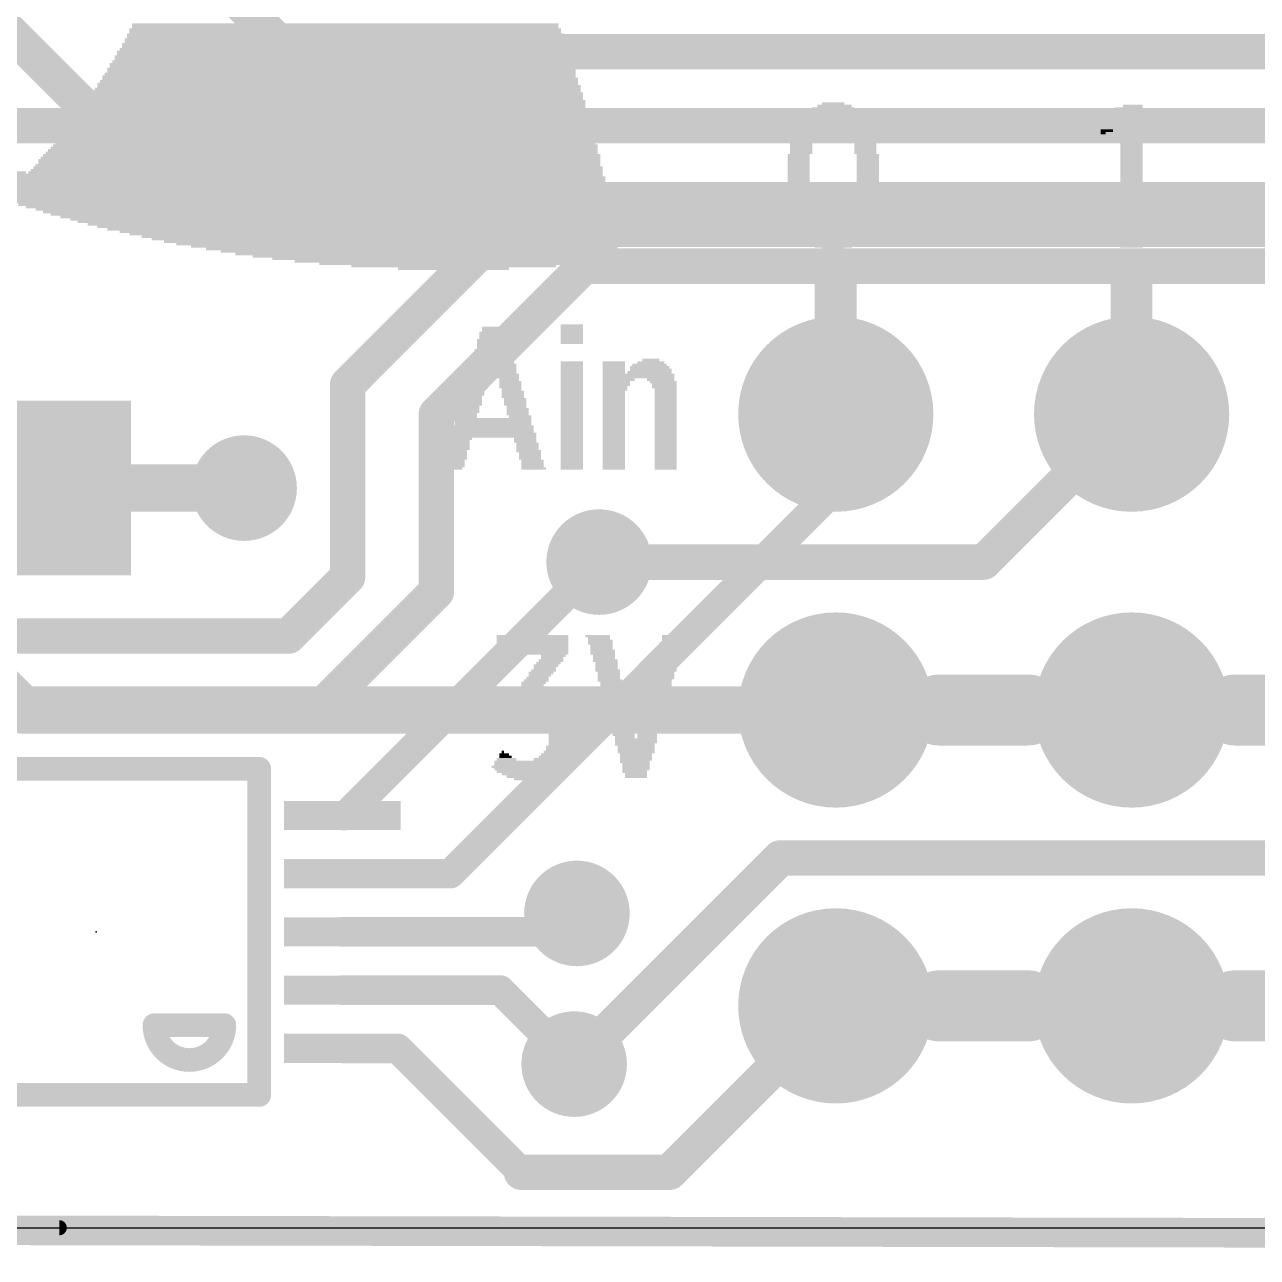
# Model space of a CAD drawing. Extents: x -7.8 to 70, y -5.3 to 37.7.
# Drawn here: x 11.45 to 22.03, y -0.25 to 10.33 of the extents above; entities that cross this region are included whole.
import ezdxf

# ---------------------------------------------------------------- set-up
doc = ezdxf.new("R2010")
doc.units = 0
for name, color, linetype in [('1', 12, 'CONTINUOUS'), ('16', 132, 'CONTINUOUS'), ('17', 110, 'CONTINUOUS'), ('18', 110, 'CONTINUOUS'), ('20', 4, 'CONTINUOUS'), ('21', 40, 'CONTINUOUS'), ('23', 53, 'CONTINUOUS'), ('47', 253, 'CONTINUOUS')]:
    doc.layers.add(name, color=color, linetype=linetype)

# ---------------------------------------------------------------- blocks, each defined once
blk = doc.blocks.new('RECT')
blk.add_solid([(-0.5, -0.5), (0.5, -0.5), (-0.5, 0.5), (0.5, 0.5)])
blk = doc.blocks.new('ROUNDP')
at = {"const_width": 0.5}
blk.add_lwpolyline([(0, -0.25, 1), (0, 0.25, 1), (0, -0.25)], format="xyb", dxfattribs=at)
blk = doc.blocks.new('ROUNDV')
at = {"const_width": 0.5}
blk.add_lwpolyline([(0, -0.25, 1), (0, 0.25, 1), (0, -0.25)], format="xyb", dxfattribs=at)

msp = doc.modelspace()

# ---------------------------------------------------------------- linework, layer by layer
at = {"layer": '1'}
for points, const_width in [([(12.7, 11.1125), (13.716, 10.0965)], 0.3048), ([(13.716, 10.0965), (29.1465, 10.0965)], 0.3048), ([(9.5885, 9.4615), (39.9415, 9.4615)], 0.3048), ([(15.8115, 8.8265), (14.224, 7.239)], 0.3048), ([(24.1935, 8.8265), (15.8115, 8.8265)], 0.3048), ([(16.256, 8.255), (14.986, 6.985)], 0.3048), ([(22.225, 8.255), (16.256, 8.255)], 0.3048), ([(14.224, 5.588), (14.224, 7.239)], 0.3048), ([(14.986, 6.985), (14.986, 5.461)], 0.3048), ([(18.415, 6.985), (18.415, 6.35)], 0.3048), ([(11.745, 6.35), (13.335, 6.35)], 0.4064), ([(15.105, 3.04), (18.415, 6.35)], 0.254), ([(14.208, 3.54), (16.383, 5.715)], 0.254), ([(13.716, 5.08), (14.224, 5.588)], 0.3048), ([(13.97, 4.445), (14.986, 5.461)], 0.3048), ([(13.716, 5.08), (9.525, 5.08)], 0.3048), ([(13.97, 4.445), (10.16, 4.445)], 0.3048), ([(18.415, 4.445), (23.495, 4.445)], 0.4064), ([(14.1781, 3.54), (14.208, 3.54)], 0.254), ([(14.1781, 3.04), (15.105, 3.04)], 0.254), ([(16.0338, 2.54), (16.1925, 2.6987)], 0.3048), ([(14.1781, 2.54), (16.0338, 2.54)], 0.254), ([(14.1781, 2.04), (15.5338, 2.04)], 0.254), ([(15.5338, 2.04), (16.1687, 1.405)], 0.254), ([(16.9863, 0.4763), (18.415, 1.905)], 0.3048), ([(14.1781, 1.54), (14.6525, 1.54)], 0.254), ([(14.6525, 1.54), (15.7163, 0.4763)], 0.254), ([(15.7163, 0.4763), (16.9863, 0.4763)], 0.3048)]:
    msp.add_lwpolyline(points, dxfattribs=dict(at, const_width=const_width))
for points, const_width in [([(13.716, 10.1727, 1), (13.716, 10.0203)], 0.1524), ([(13.6621, 10.0426, 1), (13.7699, 10.1504)], 0.1524), ([(15.8115, 8.9027, 1), (15.8115, 8.7503)], 0.1524), ([(15.8654, 8.7726, 1), (15.7576, 8.8804)], 0.1524), ([(16.256, 8.3312, 1), (16.256, 8.1788)], 0.1524), ([(16.3099, 8.2011, 1), (16.2021, 8.3089)], 0.1524), ([(14.3002, 7.239, 1), (14.1478, 7.239)], 0.1524), ([(14.1701, 7.2929, 1), (14.2779, 7.1851)], 0.1524), ([(15.0622, 6.985, 1), (14.9098, 6.985)], 0.1524), ([(14.9321, 7.0389, 1), (15.0399, 6.9311)], 0.1524), ([(18.4912, 6.985, 1), (18.3388, 6.985)], 0.1524), ([(11.745, 6.4516, 1), (11.745, 6.2484)], 0.2032), ([(13.335, 6.2484, 1), (13.335, 6.4516)], 0.2032), ([(18.4599, 6.3051, 1), (18.3701, 6.3949)], 0.127), ([(18.3388, 6.35, 1), (18.4912, 6.35)], 0.1524), ([(16.4279, 5.6701, 1), (16.3381, 5.7599)], 0.127), ([(14.2779, 5.5341, 1), (14.1701, 5.6419)], 0.1524), ([(14.1478, 5.588, 1), (14.3002, 5.588)], 0.1524), ([(15.0399, 5.4071, 1), (14.9321, 5.5149)], 0.1524), ([(14.9098, 5.461, 1), (15.0622, 5.461)], 0.1524), ([(13.6621, 5.1339, 1), (13.7699, 5.0261)], 0.1524), ([(13.716, 5.0038, 1), (13.716, 5.1562)], 0.1524), ([(13.9161, 4.4989, 1), (14.0239, 4.3911)], 0.1524), ([(13.97, 4.3688, 1), (13.97, 4.5212)], 0.1524), ([(18.415, 4.5466, 1), (18.415, 4.3434)], 0.2032), ([(14.1781, 3.6035, 1), (14.1781, 3.4765)], 0.127), ([(14.1631, 3.5849, 1), (14.2529, 3.4951)], 0.127), ([(14.208, 3.4765, 1), (14.208, 3.6035)], 0.127), ([(14.1781, 3.1035, 1), (14.1781, 2.9765)], 0.127), ([(15.0601, 3.0849, 1), (15.1499, 2.9951)], 0.127), ([(15.105, 2.9765, 1), (15.105, 3.1035)], 0.127), ([(16.2464, 2.6449, 1), (16.1386, 2.7526)], 0.1524), ([(14.1781, 2.6035, 1), (14.1781, 2.4765)], 0.127), ([(15.9799, 2.5939, 1), (16.0876, 2.4861)], 0.1524), ([(16.0338, 2.4765, 1), (16.0338, 2.6035)], 0.127), ([(14.1781, 2.1035, 1), (14.1781, 1.9765)], 0.127), ([(15.5787, 2.0849, 1), (15.4888, 1.9951)], 0.127), ([(15.5338, 1.9765, 1), (15.5338, 2.1035)], 0.127), ([(18.4689, 1.8511, 1), (18.3611, 1.9589)], 0.1524), ([(14.1781, 1.6035, 1), (14.1781, 1.4765)], 0.127), ([(14.6974, 1.5849, 1), (14.6076, 1.4951)], 0.127), ([(14.6525, 1.4765, 1), (14.6525, 1.6035)], 0.127), ([(16.1238, 1.3601, 1), (16.2137, 1.4499)], 0.127), ([(15.7163, 0.5524, 1), (15.7163, 0.4001)], 0.1524), ([(15.6713, 0.4313, 1), (15.7612, 0.5212)], 0.127), ([(16.9324, 0.5301, 1), (17.0401, 0.4224)], 0.1524), ([(16.9863, 0.4001, 1), (16.9863, 0.5524)], 0.1524)]:
    msp.add_lwpolyline(points, format="xyb", dxfattribs=dict(at, const_width=const_width))
at = {"layer": '16'}
for points, const_width in [([(10.16, 11.43), (13.0175, 8.5725)], 0.3048), ([(13.0175, 8.5725), (28.8925, 8.5725)], 0.3048), ([(11.43, 4.445), (8.255, 7.62)], 0.4064), ([(19.685, 5.715), (20.955, 6.985)], 0.3048), ([(16.383, 5.715), (19.685, 5.715)], 0.3048), ([(18.415, 4.445), (11.43, 4.445)], 0.4064), ([(18.415, 4.445), (20.955, 4.445)], 0.4064), ([(17.9388, 3.175), (16.1687, 1.405)], 0.3048), ([(28.575, 3.175), (17.9388, 3.175)], 0.3048), ([(0, 0), (65.024, -0.127)], 0.254), ([(0, 0), (65.024, -0.127)], 0.254)]:
    msp.add_lwpolyline(points, dxfattribs=dict(at, const_width=const_width))
for points, const_width in [([(13.0175, 8.6487, 1), (13.0175, 8.4963)], 0.1524), ([(12.9636, 8.5186, 1), (13.0714, 8.6264)], 0.1524), ([(21.0089, 6.9311, 1), (20.9011, 7.0389)], 0.1524), ([(16.383, 5.7912, 1), (16.383, 5.6388)], 0.1524), ([(19.6311, 5.7689, 1), (19.7389, 5.6611)], 0.1524), ([(19.685, 5.6388, 1), (19.685, 5.7912)], 0.1524), ([(11.43, 4.5466, 1), (11.43, 4.3434)], 0.2032), ([(11.3582, 4.3732, 1), (11.5018, 4.5168)], 0.2032), ([(18.415, 4.5466, 1), (18.415, 4.3434)], 0.2032), ([(18.415, 4.3434, 1), (18.415, 4.5466)], 0.2032), ([(20.955, 4.3434, 1), (20.955, 4.5466)], 0.2032), ([(17.9388, 3.2512, 1), (17.9388, 3.0988)], 0.1524), ([(17.9926, 3.1211, 1), (17.8849, 3.2289)], 0.1524), ([(16.1149, 1.4589, 1), (16.2226, 1.3511)], 0.1524)]:
    msp.add_lwpolyline(points, format="xyb", dxfattribs=dict(at, const_width=const_width))
at = {"layer": '20'}
msp.add_line((3, 0), (62, 0), dxfattribs=at)
at = {"layer": '21'}
for points, const_width in [([(19.304, 4.445), (20.066, 4.445)], 0.6096), ([(21.844, 4.445), (22.606, 4.445)], 0.6096), ([(10.665, 3.94), (13.465, 3.94)], 0.2032), ([(13.465, 3.94), (13.465, 1.14)], 0.2032), ([(19.304, 1.905), (20.066, 1.905)], 0.6096), ([(21.844, 1.905), (22.606, 1.905)], 0.6096), ([(12.565, 1.74), (13.165, 1.74)], 0.2032), ([(13.465, 1.14), (10.665, 1.14)], 0.2032)]:
    msp.add_lwpolyline(points, dxfattribs=dict(at, const_width=const_width))
for points, const_width in [([(19.304, 4.5974, 1), (19.304, 4.2926)], 0.3048), ([(20.066, 4.2926, 1), (20.066, 4.5974)], 0.3048), ([(21.844, 4.5974, 1), (21.844, 4.2926)], 0.3048), ([(13.5158, 3.94, 1), (13.4142, 3.94)], 0.1016), ([(13.465, 3.8892, 1), (13.465, 3.9908)], 0.1016), ([(19.304, 2.0574, 1), (19.304, 1.7526)], 0.3048), ([(20.066, 1.7526, 1), (20.066, 2.0574)], 0.3048), ([(21.844, 2.0574, 1), (21.844, 1.7526)], 0.3048), ([(12.565, 1.74, 1), (13.165, 1.74)], 0.2032), ([(12.6158, 1.74, 1), (12.5142, 1.74)], 0.1016), ([(12.565, 1.7908, 1), (12.565, 1.6892)], 0.1016), ([(13.2158, 1.74, 1), (13.1142, 1.74)], 0.1016), ([(13.165, 1.6892, 1), (13.165, 1.7908)], 0.1016), ([(13.4142, 1.14, 1), (13.5158, 1.14)], 0.1016), ([(13.465, 1.0892, 1), (13.465, 1.1908)], 0.1016)]:
    msp.add_lwpolyline(points, format="xyb", dxfattribs=dict(at, const_width=const_width))
at = {"layer": '23'}
msp.add_point((12.065, 2.54), dxfattribs=at)
at = {"layer": '47', "const_width": 0.13}
msp.add_lwpolyline([(11.7475, 0), (-7.3475, 0)], dxfattribs=at)
at = {"layer": '47', "const_width": 0.065}
msp.add_lwpolyline([(11.7475, -0.0325, 1), (11.7475, 0.0325)], format="xyb", dxfattribs=at)

# ---------------------------------------------------------------- block references
at = {"layer": '1', "xscale": 1.24, "yscale": 1.5, "rotation": 180}
msp.add_blockref('RECT', (11.745, 6.35), dxfattribs=at)
at = {"layer": '1', "xscale": 0.25, "rotation": 90}
for p in [(14.1781, 3.54), (14.1781, 3.04), (14.1781, 2.54), (14.1781, 2.04), (14.1781, 1.54)]:
    msp.add_blockref('RECT', p, dxfattribs=at)
at = {"layer": '17', "xscale": 1.6764, "yscale": 1.6764, "rotation": 90}
for p in [(18.415, 6.985), (18.415, 6.985), (20.955, 6.985), (20.955, 6.985), (18.415, 4.445), (18.415, 4.445), (20.955, 4.445), (20.955, 4.445), (18.415, 1.905), (18.415, 1.905), (20.955, 1.905), (20.955, 1.905)]:
    msp.add_blockref('ROUNDP', p, dxfattribs=at)
at = {"layer": '18', "xscale": 0.9064, "yscale": 0.9064}
for p in [(13.335, 6.35), (13.335, 6.35), (16.383, 5.715), (16.383, 5.715), (16.1925, 2.6987), (16.1925, 2.6987), (16.1687, 1.405), (16.1687, 1.405)]:
    msp.add_blockref('ROUNDV', p, dxfattribs=at)
at = {"layer": '21', "yscale": 0.0212}
for p, xscale in [((14.2023, 10.2866), 3.704), ((14.2023, 10.2654), 3.704), ((14.2023, 10.3289), 3.6617), ((14.2023, 10.3078), 3.6617), ((14.1917, 10.1596), 3.8098), ((14.2023, 10.1808), 3.7887), ((14.1917, 10.2019), 3.7675), ((14.2023, 10.2443), 3.7463), ((14.2023, 10.2231), 3.7463), ((14.1811, 10.0538), 3.9157), ((14.1811, 10.0961), 3.8733), ((14.1811, 10.0749), 3.8733), ((14.1917, 10.1173), 3.8522), ((14.1917, 10.1384), 3.8098), ((14.1705, 9.9479), 4.0215), ((14.1705, 9.9903), 3.9792), ((14.1705, 9.9691), 3.9792), ((14.1705, 10.0114), 3.9368), ((14.1811, 10.0326), 3.9157), ((14.1494, 9.8421), 4.1062), ((14.1599, 9.8633), 4.085), ((14.1494, 9.8844), 4.0638), ((14.1599, 9.9056), 4.0427), ((14.1705, 9.9268), 4.0215), ((14.1282, 9.7574), 4.1908), ((14.1388, 9.7363), 4.212), ((14.1388, 9.7786), 4.1697), ((14.1388, 9.8209), 4.1273), ((14.1494, 9.7998), 4.1485), ((14.107, 9.6304), 4.3178), ((14.1176, 9.6516), 4.2967), ((14.1176, 9.6939), 4.2543), ((14.1282, 9.6728), 4.2755), ((14.1282, 9.7151), 4.2332), ((18.4037, 9.6304), 0.2963), ((18.3931, 9.6516), 0.1905), ((20.9647, 9.6304), 0.1693), ((14.0859, 9.5246), 4.4448), ((14.0859, 9.5458), 4.4025), ((14.0964, 9.567), 4.3813), ((14.0964, 9.6093), 4.339), ((14.107, 9.5881), 4.3602), ((18.3931, 9.5458), 0.5291), ((18.3931, 9.5246), 0.5291), ((18.3931, 9.567), 0.4868), ((18.3931, 9.5881), 0.4445), ((18.3931, 9.6093), 0.3598), ((20.8695, 9.567), 0.3598), ((20.8695, 9.5458), 0.3598), ((20.8695, 9.5246), 0.3598), ((20.9012, 9.5881), 0.2963), ((20.933, 9.6093), 0.2328), ((14.0647, 9.44), 4.5295), ((14.0647, 9.4188), 4.5295), ((14.0647, 9.4611), 4.4872), ((14.0753, 9.4823), 4.466), ((14.0859, 9.5035), 4.4448), ((18.1709, 9.44), 0.2117), ((18.1709, 9.4188), 0.2117), ((18.192, 9.4611), 0.2117), ((18.2132, 9.4823), 0.254), ((18.3931, 9.5035), 0.5715), ((18.573, 9.4823), 0.254), ((18.5836, 9.4611), 0.2328), ((18.6048, 9.44), 0.2328), ((18.6153, 9.4188), 0.2117), ((20.8695, 9.5035), 0.3598), ((20.8695, 9.4823), 0.3598), ((20.8695, 9.4611), 0.3598), ((20.8695, 9.44), 0.3598), ((20.7425, 9.4188), 0.1058), ((20.9542, 9.4188), 0.1905), ((14.0329, 9.3341), 4.6353), ((14.0329, 9.313), 4.6353), ((14.0435, 9.3553), 4.6141), ((14.0435, 9.3765), 4.5718), ((14.0541, 9.3976), 4.5507), ((18.1179, 9.313), 0.1905), ((18.1497, 9.3976), 0.2117), ((18.1391, 9.3765), 0.1905), ((18.1391, 9.3553), 0.1905), ((18.1391, 9.3341), 0.1905), ((18.6365, 9.3976), 0.2117), ((18.6365, 9.3765), 0.2117), ((18.6471, 9.3553), 0.1905), ((18.6577, 9.3341), 0.2117), ((18.6683, 9.313), 0.1905), ((20.7108, 9.3976), 0.0423), ((20.9542, 9.3976), 0.1905), ((20.9542, 9.3765), 0.1905), ((20.9542, 9.3553), 0.1905), ((20.9542, 9.3341), 0.1905), ((20.9542, 9.313), 0.1905), ((14.0012, 9.2071), 4.7835), ((14.0012, 9.2283), 4.7411), ((14.0118, 9.2495), 4.72), ((14.0224, 9.2706), 4.6988), ((14.0329, 9.2918), 4.6776), ((18.0968, 9.2071), 0.1905), ((18.1179, 9.2918), 0.1905), ((18.1179, 9.2706), 0.1905), ((18.1179, 9.2495), 0.1905), ((18.1179, 9.2283), 0.1905), ((18.6683, 9.2918), 0.1905), ((18.6683, 9.2706), 0.1905), ((18.6683, 9.2495), 0.1905), ((18.6683, 9.2283), 0.1905), ((18.6894, 9.2071), 0.1905), ((20.9542, 9.2918), 0.1905), ((20.9542, 9.2706), 0.1905), ((20.9542, 9.2495), 0.1905), ((20.9542, 9.2283), 0.1905), ((20.9542, 9.2071), 0.1905), ((13.9694, 9.1013), 4.8893), ((13.9694, 9.1225), 4.847), ((13.98, 9.1648), 4.8258), ((13.98, 9.1436), 4.8258), ((13.9906, 9.186), 4.8046), ((18.0968, 9.186), 0.1905), ((18.0968, 9.1648), 0.1905), ((18.0968, 9.1436), 0.1905), ((18.0968, 9.1225), 0.1905), ((18.0968, 9.1013), 0.1905), ((18.6894, 9.186), 0.1905), ((18.6894, 9.1648), 0.1905), ((18.6894, 9.1436), 0.1905), ((18.6894, 9.1225), 0.1905), ((18.6894, 9.1013), 0.1905), ((20.9542, 9.186), 0.1905), ((20.9542, 9.1648), 0.1905), ((20.9542, 9.1436), 0.1905), ((20.9542, 9.1225), 0.1905), ((20.9542, 9.1013), 0.1905), ((11.0274, 9.059), 0.8678), ((13.5355, 9.0378), 5.7571), ((13.5779, 9.0166), 5.7148), ((13.599, 8.9955), 5.6724), ((13.9483, 9.059), 4.9316), ((13.9589, 9.0801), 4.9105), ((18.0968, 9.0801), 0.1905), ((18.0968, 9.059), 0.1905), ((18.0968, 9.0378), 0.1905), ((18.0968, 9.0166), 0.1905), ((18.0968, 8.9955), 0.1905), ((18.6894, 9.0801), 0.1905), ((18.6894, 9.059), 0.1905), ((18.6894, 9.0378), 0.1905), ((18.6894, 9.0166), 0.1905), ((18.6894, 8.9955), 0.1905), ((20.9542, 9.0801), 0.1905), ((20.9542, 9.059), 0.1905), ((20.9542, 9.0378), 0.1905), ((20.9542, 9.0166), 0.1905), ((20.9542, 8.9955), 0.1905), ((13.6308, 8.9743), 5.6089), ((13.6625, 8.9531), 5.5454), ((13.6943, 8.932), 5.4819), ((13.7366, 8.9108), 5.4396), ((13.7684, 8.8896), 5.3761), ((18.0968, 8.9743), 0.1905), ((18.0968, 8.9531), 0.1905), ((18.0968, 8.932), 0.1905), ((18.0968, 8.9108), 0.1905), ((18.0968, 8.8896), 0.1905), ((18.6894, 8.9743), 0.1905), ((18.6894, 8.9531), 0.1905), ((18.6894, 8.932), 0.1905), ((18.6894, 8.9108), 0.1905), ((18.6894, 8.8896), 0.1905), ((20.9542, 8.9743), 0.1905), ((20.9542, 8.9531), 0.1905), ((20.9542, 8.932), 0.1905), ((20.9542, 8.9108), 0.1905), ((20.9542, 8.8896), 0.1905), ((13.7895, 8.8685), 5.3338), ((13.8319, 8.8473), 5.2491), ((13.8636, 8.8261), 5.1856), ((13.9059, 8.805), 5.1433), ((13.9377, 8.7838), 5.0798), ((18.0968, 8.8685), 0.1905), ((18.0968, 8.8473), 0.1905), ((18.1179, 8.8261), 0.1905), ((18.1179, 8.805), 0.1905), ((18.1179, 8.7838), 0.1905), ((18.6683, 8.8261), 0.1905), ((18.6683, 8.805), 0.1905), ((18.6683, 8.7838), 0.1905), ((18.6894, 8.8685), 0.1905), ((18.6894, 8.8473), 0.1905), ((20.9542, 8.8685), 0.1905), ((20.9542, 8.8473), 0.1905), ((20.9542, 8.8261), 0.1905), ((20.9542, 8.805), 0.1905), ((20.9542, 8.7838), 0.1905), ((13.9694, 8.7626), 5.0163), ((14.0118, 8.7415), 4.9316), ((14.0435, 8.7203), 4.8681), ((14.0859, 8.6992), 4.8258), ((14.1282, 8.678), 4.7411), ((18.1179, 8.7626), 0.1905), ((18.1179, 8.7415), 0.1905), ((18.1285, 8.7203), 0.2117), ((18.1391, 8.6992), 0.1905), ((18.1391, 8.678), 0.1905), ((18.6471, 8.7203), 0.1905), ((18.6471, 8.6992), 0.1905), ((18.6471, 8.678), 0.1905), ((18.6683, 8.7626), 0.1905), ((18.6683, 8.7415), 0.1905), ((20.9542, 8.7626), 0.1905), ((20.9542, 8.7415), 0.1905), ((20.9542, 8.7203), 0.1905), ((20.9542, 8.6992), 0.1905), ((20.9542, 8.678), 0.1905), ((14.1705, 8.6568), 4.6565), ((14.2023, 8.6357), 4.593), ((14.2446, 8.6145), 4.5083), ((14.2869, 8.5933), 4.4237), ((14.3398, 8.5722), 4.3602), ((18.1497, 8.6568), 0.2117), ((18.1709, 8.6357), 0.2117), ((18.1709, 8.6145), 0.2117), ((18.192, 8.5933), 0.2117), ((18.2132, 8.5722), 0.254), ((18.573, 8.5722), 0.254), ((18.5942, 8.5933), 0.2117), ((18.6153, 8.6357), 0.2117), ((18.6153, 8.6145), 0.2117), ((18.6365, 8.6568), 0.2117), ((20.9542, 8.6568), 0.1905), ((20.9542, 8.6357), 0.1905), ((20.9542, 8.6145), 0.1905), ((20.9542, 8.5933), 0.1905), ((20.9542, 8.5722), 0.1905), ((14.3928, 8.551), 4.2543), ((14.4351, 8.5298), 4.1697), ((14.488, 8.5087), 4.0638), ((14.5303, 8.4875), 3.9792), ((14.5833, 8.4663), 3.8734), ((18.3931, 8.551), 0.5715), ((18.3931, 8.5298), 0.5291), ((18.3931, 8.5087), 0.5291), ((18.3931, 8.4875), 0.4868), ((18.3931, 8.4663), 0.4445), ((20.9542, 8.551), 0.1905), ((20.9542, 8.5298), 0.1905), ((20.9542, 8.5087), 0.1905), ((20.9542, 8.4875), 0.1905), ((20.9542, 8.4663), 0.1905), ((14.6468, 8.4452), 3.7887), ((14.7102, 8.424), 3.6617), ((14.7737, 8.4028), 3.5347), ((14.8372, 8.3817), 3.4077), ((14.9007, 8.3605), 3.2807), ((18.3931, 8.4452), 0.3598), ((18.3931, 8.424), 0.3175), ((18.3931, 8.4028), 0.1905), ((20.9542, 8.4452), 0.1905), ((20.9542, 8.424), 0.1905), ((14.9748, 8.3393), 3.1325), ((15.0595, 8.3182), 2.9632), ((15.1336, 8.297), 2.7304), ((15.1336, 8.2758), 2.3071), ((15.1336, 8.2547), 1.7568), ((15.1336, 8.2335), 0.9525), ((18.4143, 8.17), 0.3175), ((18.4143, 8.1488), 0.3175), ((18.4143, 8.1912), 0.2752), ((18.4143, 8.2123), 0.2328), ((18.4143, 8.2335), 0.1482), ((20.9542, 8.17), 0.3175), ((20.9542, 8.1488), 0.3175), ((20.9542, 8.1912), 0.2752), ((20.9542, 8.2123), 0.2328), ((20.9542, 8.2335), 0.1482), ((18.4143, 8.1277), 0.3598), ((18.4143, 8.1065), 0.3598), ((18.4143, 8.0853), 0.3598), ((18.4143, 8.0642), 0.3598), ((18.4143, 8.043), 0.3598), ((20.9542, 8.1277), 0.3598), ((20.9542, 8.1065), 0.3598), ((20.9542, 8.0853), 0.3598), ((20.9542, 8.0642), 0.3598), ((20.9542, 8.043), 0.3598), ((18.4143, 8.0218), 0.3598), ((18.4143, 8.0007), 0.3598), ((18.4143, 7.9795), 0.3598), ((18.4143, 7.9583), 0.3598), ((18.4143, 7.9372), 0.3598), ((20.9542, 8.0218), 0.3598), ((20.9542, 8.0007), 0.3598), ((20.9542, 7.9795), 0.3598), ((20.9542, 7.9583), 0.3598), ((20.9542, 7.9372), 0.3598), ((18.4143, 7.916), 0.3598), ((18.4143, 7.8949), 0.3598), ((18.4143, 7.8737), 0.3598), ((18.4143, 7.8525), 0.3598), ((18.4143, 7.8314), 0.3598), ((20.9542, 7.916), 0.3598), ((20.9542, 7.8949), 0.3598), ((20.9542, 7.8737), 0.3598), ((20.9542, 7.8525), 0.3598), ((20.9542, 7.8314), 0.3598), ((15.4722, 7.7255), 0.1905), ((16.1495, 7.7467), 0.1905), ((16.1495, 7.7255), 0.1905), ((18.4143, 7.8102), 0.3598), ((18.4143, 7.789), 0.3598), ((18.4143, 7.7679), 0.3598), ((18.4143, 7.7467), 0.3598), ((18.4143, 7.7255), 0.3598), ((20.9542, 7.8102), 0.3598), ((20.9542, 7.789), 0.3598), ((20.9542, 7.7679), 0.3598), ((20.9542, 7.7467), 0.3598), ((20.9542, 7.7255), 0.3598), ((15.4722, 7.6197), 0.2752), ((15.4722, 7.6832), 0.2328), ((15.4722, 7.662), 0.2328), ((15.4722, 7.6409), 0.2328), ((15.4722, 7.7044), 0.1905), ((16.1495, 7.7044), 0.1905), ((16.1495, 7.6832), 0.1905), ((16.1495, 7.662), 0.1905), ((16.1495, 7.6409), 0.1905), ((16.1495, 7.6197), 0.1905), ((18.4143, 7.7044), 0.3598), ((18.4143, 7.6832), 0.3598), ((18.4143, 7.662), 0.3598), ((18.4143, 7.6409), 0.3598), ((18.4143, 7.6197), 0.3598), ((20.9542, 7.7044), 0.3598), ((20.9542, 7.6832), 0.3598), ((20.9542, 7.662), 0.3598), ((20.9542, 7.6409), 0.3598), ((20.9542, 7.6197), 0.3598), ((15.4722, 7.535), 0.3175), ((15.4722, 7.5139), 0.3175), ((15.4722, 7.5985), 0.2752), ((15.4722, 7.5774), 0.2752), ((15.4828, 7.5562), 0.2963), ((16.1495, 7.5985), 0.1905), ((18.4143, 7.5985), 0.3598), ((18.4143, 7.5774), 0.3598), ((18.4143, 7.5562), 0.3598), ((18.4143, 7.535), 0.3598), ((18.4143, 7.5139), 0.3598), ((20.9542, 7.5985), 0.3598), ((20.9542, 7.5774), 0.3598), ((20.9542, 7.5562), 0.3598), ((20.9542, 7.535), 0.3598), ((20.9542, 7.5139), 0.3598), ((15.4722, 7.4715), 0.3598), ((15.4722, 7.4504), 0.3598), ((15.377, 7.4292), 0.1693), ((15.377, 7.408), 0.1693), ((15.4722, 7.4927), 0.3175), ((15.578, 7.408), 0.1905), ((15.5675, 7.4292), 0.1693), ((16.1495, 7.4292), 0.1905), ((16.1495, 7.408), 0.1905), ((16.5093, 7.4292), 0.1905), ((16.5093, 7.408), 0.1905), ((16.8162, 7.408), 0.2963), ((16.8268, 7.4292), 0.2328), ((16.8268, 7.4504), 0.1482), ((18.4143, 7.4927), 0.3598), ((18.4143, 7.4715), 0.3598), ((18.4143, 7.4504), 0.3598), ((18.4143, 7.4292), 0.3598), ((18.4143, 7.408), 0.3598), ((20.9542, 7.4927), 0.3598), ((20.9542, 7.4715), 0.3598), ((20.9542, 7.4504), 0.3598), ((20.9542, 7.4292), 0.3598), ((20.9542, 7.408), 0.3598), ((15.3452, 7.3234), 0.1905), ((15.3452, 7.3022), 0.1905), ((15.3664, 7.3869), 0.1905), ((15.3558, 7.3657), 0.1693), ((15.3558, 7.3445), 0.1693), ((15.578, 7.3869), 0.1905), ((15.578, 7.3657), 0.1905), ((15.5886, 7.3445), 0.1693), ((15.5992, 7.3234), 0.1905), ((15.5992, 7.3022), 0.1905), ((16.1495, 7.3869), 0.1905), ((16.1495, 7.3657), 0.1905), ((16.1495, 7.3445), 0.1905), ((16.1495, 7.3234), 0.1905), ((16.1495, 7.3022), 0.1905), ((16.5093, 7.3869), 0.1905), ((16.5093, 7.3657), 0.1905), ((16.5093, 7.3445), 0.1905), ((16.721, 7.3234), 0.6138), ((16.721, 7.3022), 0.6138), ((16.8162, 7.3445), 0.381), ((16.8162, 7.3869), 0.3387), ((16.8268, 7.3657), 0.3598), ((18.4143, 7.3869), 0.3598), ((18.4143, 7.3657), 0.3598), ((18.4143, 7.3445), 0.3598), ((18.4143, 7.3234), 0.3175), ((18.4143, 7.3022), 0.3175), ((20.9542, 7.3869), 0.3598), ((20.9542, 7.3657), 0.3598), ((20.9542, 7.3445), 0.3598), ((20.9542, 7.3234), 0.3175), ((20.9542, 7.3022), 0.3175), ((15.3241, 7.2387), 0.1905), ((15.3135, 7.2175), 0.1693), ((15.3135, 7.1964), 0.1693), ((15.3346, 7.281), 0.1693), ((15.3346, 7.2599), 0.1693), ((15.6098, 7.281), 0.1693), ((15.6204, 7.2599), 0.1905), ((15.6204, 7.2387), 0.1905), ((15.6204, 7.2175), 0.1905), ((15.631, 7.1964), 0.1693), ((16.1495, 7.281), 0.1905), ((16.1495, 7.2599), 0.1905), ((16.1495, 7.2387), 0.1905), ((16.1495, 7.2175), 0.1905), ((16.1495, 7.1964), 0.1905), ((16.5199, 7.2175), 0.2117), ((16.5199, 7.1964), 0.2117), ((16.5517, 7.281), 0.2752), ((16.5305, 7.2599), 0.2328), ((16.5305, 7.2387), 0.2328), ((16.9115, 7.281), 0.2328), ((16.9327, 7.2599), 0.2328), ((16.9432, 7.2387), 0.2117), ((16.9432, 7.2175), 0.2117), ((16.9538, 7.1964), 0.1905), ((18.4143, 7.281), 0.2752), ((18.4143, 7.2599), 0.2328), ((18.4143, 7.2387), 0.1482), ((20.9542, 7.281), 0.2752), ((20.9542, 7.2599), 0.2328), ((20.9542, 7.2387), 0.1482), ((15.2817, 7.0905), 0.1905), ((15.3029, 7.1752), 0.1905), ((15.3029, 7.154), 0.1905), ((15.2923, 7.1329), 0.1693), ((15.2923, 7.1117), 0.1693), ((15.6415, 7.1752), 0.1905), ((15.6415, 7.154), 0.1905), ((15.6415, 7.1329), 0.1905), ((15.6627, 7.1117), 0.1905), ((15.6627, 7.0905), 0.1905), ((16.1495, 7.1752), 0.1905), ((16.1495, 7.154), 0.1905), ((16.1495, 7.1329), 0.1905), ((16.1495, 7.1117), 0.1905), ((16.1495, 7.0905), 0.1905), ((16.5093, 7.1752), 0.1905), ((16.5093, 7.154), 0.1905), ((16.5093, 7.1329), 0.1905), ((16.5093, 7.1117), 0.1905), ((16.5093, 7.0905), 0.1905), ((16.9538, 7.1752), 0.1905), ((16.9538, 7.154), 0.1905), ((16.9538, 7.1329), 0.1905), ((16.9538, 7.1117), 0.1905), ((16.9538, 7.0905), 0.1905), ((15.2606, 7.0271), 0.1905), ((15.2606, 7.0059), 0.1905), ((15.25, 6.9847), 0.1693), ((15.2817, 7.0694), 0.1905), ((15.2711, 7.0482), 0.1693), ((15.6627, 7.0694), 0.1905), ((15.6733, 7.0482), 0.1693), ((15.6839, 7.0271), 0.1905), ((15.6839, 7.0059), 0.1905), ((15.6839, 6.9847), 0.1905), ((16.1495, 7.0694), 0.1905), ((16.1495, 7.0482), 0.1905), ((16.1495, 7.0271), 0.1905), ((16.1495, 7.0059), 0.1905), ((16.1495, 6.9847), 0.1905), ((16.5093, 7.0694), 0.1905), ((16.5093, 7.0482), 0.1905), ((16.5093, 7.0271), 0.1905), ((16.5093, 7.0059), 0.1905), ((16.5093, 6.9847), 0.1905), ((16.9538, 7.0694), 0.1905), ((16.9538, 7.0482), 0.1905), ((16.9538, 7.0271), 0.1905), ((16.9538, 7.0059), 0.1905), ((16.9538, 6.9847), 0.1905), ((15.4722, 6.8789), 0.6985), ((15.4722, 6.9424), 0.6561), ((15.4722, 6.9212), 0.6561), ((15.4722, 6.9001), 0.6561), ((15.25, 6.9636), 0.1693), ((15.705, 6.9636), 0.1905), ((16.1495, 6.9636), 0.1905), ((16.1495, 6.9424), 0.1905), ((16.1495, 6.9212), 0.1905), ((16.1495, 6.9001), 0.1905), ((16.1495, 6.8789), 0.1905), ((16.5093, 6.9636), 0.1905), ((16.5093, 6.9424), 0.1905), ((16.5093, 6.9212), 0.1905), ((16.5093, 6.9001), 0.1905), ((16.5093, 6.8789), 0.1905), ((16.9538, 6.9636), 0.1905), ((16.9538, 6.9424), 0.1905), ((16.9538, 6.9212), 0.1905), ((16.9538, 6.9001), 0.1905), ((16.9538, 6.8789), 0.1905), ((15.4722, 6.7942), 0.7408), ((15.1971, 6.7731), 0.1905), ((15.4722, 6.8577), 0.6985), ((15.4722, 6.8366), 0.6985), ((15.4828, 6.8154), 0.7196), ((15.7474, 6.7731), 0.1905), ((16.1495, 6.8577), 0.1905), ((16.1495, 6.8366), 0.1905), ((16.1495, 6.8154), 0.1905), ((16.1495, 6.7942), 0.1905), ((16.1495, 6.7731), 0.1905), ((16.5093, 6.8577), 0.1905), ((16.5093, 6.8366), 0.1905), ((16.5093, 6.8154), 0.1905), ((16.5093, 6.7942), 0.1905), ((16.5093, 6.7731), 0.1905), ((16.9538, 6.8577), 0.1905), ((16.9538, 6.8366), 0.1905), ((16.9538, 6.8154), 0.1905), ((16.9538, 6.7942), 0.1905), ((16.9538, 6.7731), 0.1905), ((15.1759, 6.7307), 0.1905), ((15.1759, 6.7096), 0.1905), ((15.1759, 6.6884), 0.1905), ((15.1653, 6.6672), 0.1693), ((15.1865, 6.7519), 0.1693), ((15.7474, 6.7519), 0.1905), ((15.7685, 6.7307), 0.1905), ((15.7685, 6.7096), 0.1905), ((15.7685, 6.6884), 0.1905), ((15.7791, 6.6672), 0.2117), ((16.1495, 6.7519), 0.1905), ((16.1495, 6.7307), 0.1905), ((16.1495, 6.7096), 0.1905), ((16.1495, 6.6884), 0.1905), ((16.1495, 6.6672), 0.1905), ((16.5093, 6.7519), 0.1905), ((16.5093, 6.7307), 0.1905), ((16.5093, 6.7096), 0.1905), ((16.5093, 6.6884), 0.1905), ((16.5093, 6.6672), 0.1905), ((16.9538, 6.7519), 0.1905), ((16.9538, 6.7307), 0.1905), ((16.9538, 6.7096), 0.1905), ((16.9538, 6.6884), 0.1905), ((16.9538, 6.6672), 0.1905), ((15.1336, 6.5826), 0.1905), ((15.1336, 6.5614), 0.1905), ((15.1547, 6.6461), 0.1905), ((15.1547, 6.6249), 0.1905), ((15.1547, 6.6037), 0.1905), ((15.7897, 6.6461), 0.1905), ((15.7897, 6.6249), 0.1905), ((15.7897, 6.6037), 0.1905), ((15.8109, 6.5826), 0.1905), ((15.8109, 6.5614), 0.1905), ((16.1495, 6.6461), 0.1905), ((16.1495, 6.6249), 0.1905), ((16.1495, 6.6037), 0.1905), ((16.1495, 6.5826), 0.1905), ((16.1495, 6.5614), 0.1905), ((16.5093, 6.6461), 0.1905), ((16.5093, 6.6249), 0.1905), ((16.5093, 6.6037), 0.1905), ((16.5093, 6.5826), 0.1905), ((16.5093, 6.5614), 0.1905), ((16.9538, 6.6461), 0.1905), ((16.9538, 6.6249), 0.1905), ((16.9538, 6.6037), 0.1905), ((16.9538, 6.5826), 0.1905), ((16.9538, 6.5614), 0.1905), ((15.1124, 6.5191), 0.1905), ((15.1336, 6.5402), 0.1905), ((15.8109, 6.5402), 0.1905), ((15.8215, 6.5191), 0.2117), ((16.1495, 6.5402), 0.1905), ((16.1495, 6.5191), 0.1905), ((16.5093, 6.5402), 0.1905), ((16.5093, 6.5191), 0.1905), ((16.9538, 6.5402), 0.1905), ((16.9538, 6.5191), 0.1905), ((15.8109, 5.0798), 0.6138), ((16.3718, 5.0798), 0.2117), ((17.0173, 5.0798), 0.1905), ((15.8109, 5.0586), 0.6138), ((15.8109, 5.0375), 0.6138), ((15.8109, 5.0163), 0.6138), ((15.8109, 4.9951), 0.6138), ((15.8109, 4.974), 0.6138), ((16.3823, 5.0586), 0.1905), ((16.3929, 5.0375), 0.2117), ((16.3929, 5.0163), 0.2117), ((16.4035, 4.9951), 0.1905), ((16.4035, 4.974), 0.1905), ((16.9962, 5.0163), 0.1905), ((16.9962, 4.9951), 0.1905), ((16.9962, 4.974), 0.1905), ((17.0173, 5.0586), 0.1905), ((17.0173, 5.0375), 0.1905), ((15.8109, 4.9528), 0.6138), ((15.8109, 4.9316), 0.6138), ((15.9696, 4.8681), 0.2117), ((15.9908, 4.9105), 0.2117), ((15.9802, 4.8893), 0.1905), ((16.4141, 4.9528), 0.2117), ((16.4141, 4.9316), 0.2117), ((16.4247, 4.9105), 0.1905), ((16.4247, 4.8893), 0.1905), ((16.4353, 4.8681), 0.2117), ((16.975, 4.9316), 0.1905), ((16.975, 4.9105), 0.1905), ((16.975, 4.8893), 0.1905), ((16.975, 4.8681), 0.1905), ((16.9962, 4.9528), 0.1905), ((15.8849, 4.7623), 0.2117), ((15.9061, 4.7835), 0.2117), ((15.9273, 4.8258), 0.2117), ((15.9167, 4.8046), 0.1905), ((15.9484, 4.847), 0.2117), ((16.4458, 4.847), 0.1905), ((16.4458, 4.8258), 0.1905), ((16.4458, 4.8046), 0.1905), ((16.4564, 4.7835), 0.2117), ((16.467, 4.7623), 0.1905), ((16.9327, 4.7623), 0.1905), ((16.9538, 4.847), 0.1905), ((16.9538, 4.8258), 0.1905), ((16.9538, 4.8046), 0.1905), ((16.9538, 4.7835), 0.1905), ((15.8215, 4.6776), 0.2117), ((15.8109, 4.6565), 0.1905), ((15.8426, 4.6988), 0.2117), ((15.8532, 4.72), 0.1905), ((15.8744, 4.7411), 0.1905), ((16.467, 4.7411), 0.1905), ((16.467, 4.72), 0.1905), ((16.4776, 4.6988), 0.2117), ((16.4882, 4.6776), 0.1905), ((16.4882, 4.6565), 0.1905), ((16.9115, 4.6776), 0.1905), ((16.9115, 4.6565), 0.1905), ((16.9327, 4.7411), 0.1905), ((16.9327, 4.72), 0.1905), ((16.9221, 4.6988), 0.1693), ((15.7685, 4.5507), 0.2752), ((15.7474, 4.5718), 0.1905), ((15.7791, 4.6141), 0.2117), ((15.7685, 4.593), 0.1905), ((15.7897, 4.6353), 0.1905), ((16.4882, 4.6353), 0.1905), ((16.4988, 4.6141), 0.2117), ((16.5093, 4.593), 0.1905), ((16.5093, 4.5718), 0.1905), ((16.5093, 4.5507), 0.1905), ((16.8903, 4.593), 0.1905), ((16.8903, 4.5718), 0.1905), ((16.8903, 4.5507), 0.1905), ((16.9115, 4.6353), 0.1905), ((16.9009, 4.6141), 0.1693), ((15.832, 4.4872), 0.3598), ((15.8426, 4.466), 0.381), ((15.8532, 4.4448), 0.4021), ((15.8003, 4.5295), 0.2963), ((15.8215, 4.5083), 0.3387), ((16.5305, 4.5295), 0.1905), ((16.5305, 4.5083), 0.1905), ((16.5305, 4.4872), 0.1905), ((16.5305, 4.466), 0.1905), ((16.5517, 4.4448), 0.1905), ((16.8692, 4.5083), 0.1905), ((16.8692, 4.4872), 0.1905), ((16.8586, 4.466), 0.1693), ((16.8586, 4.4448), 0.1693), ((16.8797, 4.5295), 0.1693), ((15.9167, 4.4237), 0.3175), ((15.9696, 4.4025), 0.254), ((15.9802, 4.3813), 0.2328), ((16.0119, 4.3602), 0.2117), ((16.0119, 4.339), 0.2117), ((16.5517, 4.4237), 0.1905), ((16.5517, 4.4025), 0.1905), ((16.5517, 4.3813), 0.1905), ((16.5728, 4.3602), 0.1905), ((16.5728, 4.339), 0.1905), ((16.8268, 4.339), 0.1905), ((16.848, 4.4237), 0.1905), ((16.848, 4.4025), 0.1905), ((16.8374, 4.3813), 0.1693), ((16.8374, 4.3602), 0.1693), ((16.0331, 4.3178), 0.2117), ((16.0331, 4.2967), 0.2117), ((16.0437, 4.2755), 0.1905), ((16.0437, 4.2543), 0.1905), ((16.0437, 4.2332), 0.1905), ((16.5728, 4.3178), 0.1905), ((16.5834, 4.2967), 0.1693), ((16.594, 4.2755), 0.1905), ((16.594, 4.2543), 0.1905), ((16.594, 4.2332), 0.1905), ((16.8057, 4.2543), 0.1905), ((16.7951, 4.2332), 0.1693), ((16.8268, 4.3178), 0.1905), ((16.8162, 4.2967), 0.1693), ((16.8162, 4.2755), 0.1693), ((16.0331, 4.1273), 0.2117), ((16.0437, 4.212), 0.1905), ((16.0437, 4.1908), 0.1905), ((16.0437, 4.1697), 0.1905), ((16.0437, 4.1485), 0.1905), ((16.6998, 4.1908), 0.3598), ((16.6998, 4.1697), 0.3598), ((16.6893, 4.1485), 0.3387), ((16.6046, 4.212), 0.1693), ((16.6998, 4.1273), 0.3175), ((16.7951, 4.212), 0.1693), ((15.5886, 4.0215), 0.1693), ((15.578, 4.0427), 0.1058), ((15.5675, 4.0638), 0.0847), ((15.5569, 4.085), 0.0212), ((15.959, 4.0215), 0.2752), ((15.9802, 4.0427), 0.2328), ((16.0014, 4.0638), 0.2328), ((16.0119, 4.085), 0.2117), ((16.0225, 4.1062), 0.1905), ((16.6998, 4.1062), 0.3175), ((16.6998, 4.085), 0.3175), ((16.6998, 4.0638), 0.2752), ((16.6998, 4.0427), 0.2752), ((16.6998, 4.0215), 0.2752), ((15.7474, 3.958), 0.5715), ((15.7685, 3.9792), 0.5715), ((15.7791, 4.0003), 0.5926), ((15.7474, 3.9368), 0.5291), ((15.7474, 3.9157), 0.4868), ((16.6893, 4.0003), 0.254), ((16.6998, 3.9792), 0.2328), ((16.6998, 3.958), 0.2328), ((16.6998, 3.9368), 0.2328), ((16.6893, 3.9157), 0.2117), ((15.758, 3.8945), 0.4233), ((15.758, 3.8733), 0.3387), ((15.758, 3.8522), 0.2117), ((16.6998, 3.8945), 0.1905), ((16.6998, 3.8733), 0.1905)]:
    msp.add_blockref('RECT', p, dxfattribs=dict(at, xscale=xscale))

doc.saveas('drawing.dxf')
